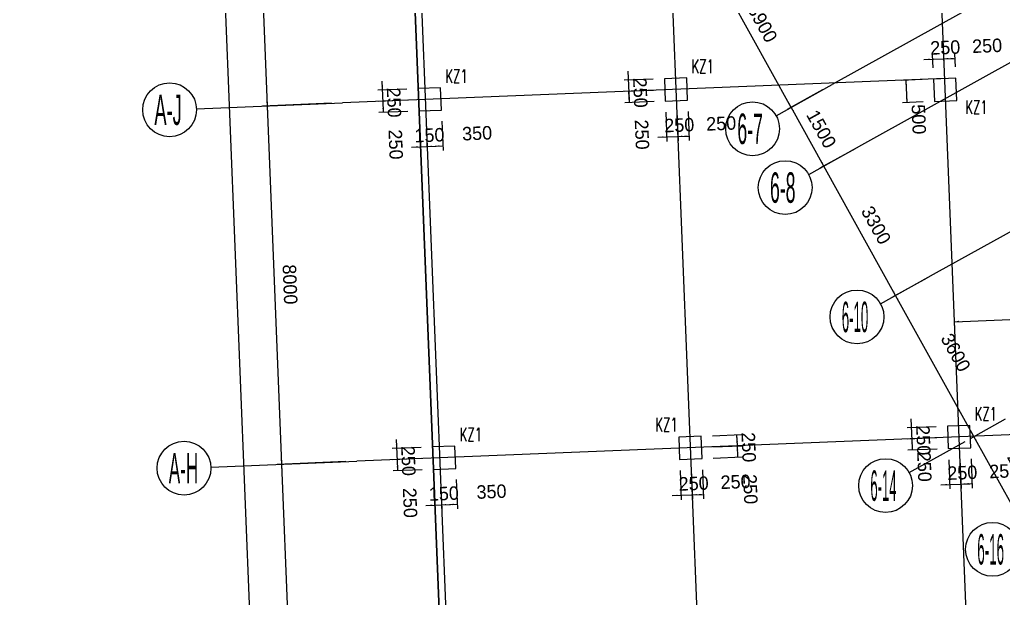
# Model space of a CAD drawing. Extents: x 19107 to 699106, y -67310 to 245688.
# Drawn here: x 471867 to 493817, y 107050 to 119957 of the extents above; entities that cross this region are included whole.
import ezdxf

# ---------------------------------------------------------------- set-up
doc = ezdxf.new("R2010")
doc.units = 0
doc.header["$LTSCALE"] = 100
doc.header["$MEASUREMENT"] = 0
for name, color, linetype in [('DIM', 3, 'Continuous'), ('DOTE', 253, 'Continuous'), ('L-AXIS', 3, 'Continuous'), ('Q-dote', 253, 'Continuous')]:
    doc.layers.add(name, color=color, linetype=linetype)
doc.layers.add('Select Column Frame Position', color=7, linetype='Continuous', lineweight=0)
doc.styles.get("Standard").update_dxf_attribs({"font": 'standard'})
doc.styles.add('汉字', font='汉字')
doc.dimstyles.get("Standard").update_dxf_attribs({"dimtxt": 300, "dimasz": 100, "dimexe": 100, "dimexo": 250, "dimgap": 100, "dimtad": 0, "dimtoh": 1, "dimdec": 0, "dimdsep": 46, "dimcen": 0.09, "dimclrt": 7, "dimadec": 0, "dimazin": 0, "dimtfac": 1, "dimtdec": 4, "dimtofl": 0, "dimtmove": 0, "dimatfit": 3, "dimfxl": 1, "dimtolj": 1, "dimtzin": 0, "dimarcsym": 0})

# ---------------------------------------------------------------- blocks, each defined once
blk = doc.blocks.new('*D2053')
at = {"layer": 'L-AXIS', "color": 0, "linetype": 'ByBlock', "lineweight": -2}
for p, q in [((474241, 232201), (471867, 232105)), ((478441, 70839), (471967, 232109)), ((480715, 70931), (478341, 70835))]:
    blk.add_line(p, q, dxfattribs=at)
for points in [[(471967, 232109), (471988, 232010), (471954, 232009)], [(478441, 70839), (478420, 70939), (478453, 70940)]]:
    blk.add_solid(points, dxfattribs=at)
at = {"layer": 'L-AXIS', "color": 7, "linetype": 'Continuous', "lineweight": -2, "insert": (475554, 151488), "char_height": 300, "width": 1111.67, "attachment_point": 5, "rotation": 272.2988, "style": '汉字'}
blk.add_mtext('161400', dxfattribs=at)
blk = doc.blocks.new('_AXISO')
blk.add_circle((0, 0), 0.5)
blk = doc.blocks.new('*D1536')
at = {"layer": 'L-AXIS', "color": 0, "linetype": 'ByBlock', "lineweight": -2}
for p, q in [((479143, 110099), (477610, 110038)), ((477710, 110042), (478031, 102048)), ((479464, 102106), (477931, 102044))]:
    blk.add_line(p, q, dxfattribs=at)
for points in [[(477710, 110042), (477730, 109942), (477697, 109941)], [(478031, 102048), (478010, 102147), (478043, 102149)]]:
    blk.add_solid(points, dxfattribs=at)
at = {"layer": 'L-AXIS', "color": 7, "linetype": 'Continuous', "lineweight": -2, "insert": (478220, 106059), "char_height": 300, "width": 780, "attachment_point": 5, "rotation": 272.2988, "style": '汉字'}
blk.add_mtext('8000', dxfattribs=at)
blk = doc.blocks.new('*D532')
at = {"layer": 'L-AXIS', "color": 0, "linetype": 'ByBlock', "lineweight": -2}
for p, q in [((487887, 121799), (487102, 121363)), ((489083, 118002), (487190, 121412)), ((489781, 118389), (488996, 117954))]:
    blk.add_line(p, q, dxfattribs=at)
for points in [[(487190, 121412), (487253, 121332), (487224, 121316)], [(489083, 118002), (489020, 118081), (489049, 118098)]]:
    blk.add_solid(points, dxfattribs=at)
at = {"layer": 'L-AXIS', "color": 7, "linetype": 'Continuous', "lineweight": -2, "insert": (488443, 119877), "char_height": 300, "width": 775, "attachment_point": 5, "rotation": 299.0454, "style": '汉字'}
blk.add_mtext('3900', dxfattribs=at)
blk = doc.blocks.new('*D864')
at = {"layer": 'L-AXIS', "color": 0, "linetype": 'ByBlock', "lineweight": -2}
for p, q in [((478507, 125936), (476974, 125875)), ((477074, 125879), (477389, 118035)), ((478822, 118093), (477289, 118031))]:
    blk.add_line(p, q, dxfattribs=at)
for points in [[(477074, 125879), (477095, 125780), (477061, 125778)], [(477389, 118035), (477368, 118134), (477402, 118136)]]:
    blk.add_solid(points, dxfattribs=at)
at = {"layer": 'L-AXIS', "color": 7, "linetype": 'Continuous', "lineweight": -2, "insert": (477581, 121971), "char_height": 300, "width": 780, "attachment_point": 5, "rotation": 272.2988, "style": '汉字'}
blk.add_mtext('7850', dxfattribs=at)
blk = doc.blocks.new('*D3753')
at = {"layer": 'L-AXIS', "color": 0, "linetype": 'ByBlock', "lineweight": -2}
for p, q in [((478822, 118093), (477289, 118031)), ((477389, 118035), (477710, 110042)), ((479143, 110099), (477610, 110038))]:
    blk.add_line(p, q, dxfattribs=at)
for points in [[(477389, 118035), (477410, 117936), (477376, 117935)], [(477710, 110042), (477689, 110141), (477722, 110142)]]:
    blk.add_solid(points, dxfattribs=at)
at = {"layer": 'L-AXIS', "color": 7, "linetype": 'Continuous', "lineweight": -2, "insert": (477899, 114052), "char_height": 300, "width": 780, "attachment_point": 5, "rotation": 272.2988, "style": '汉字'}
blk.add_mtext('8000', dxfattribs=at)
blk = doc.blocks.new('*D129')
at = {"layer": 'L-AXIS', "color": 0, "linetype": 'ByBlock', "lineweight": -2}
for p, q in [((492111, 114193), (491326, 113757)), ((493161, 110659), (491414, 113806)), ((493859, 111046), (493074, 110610))]:
    blk.add_line(p, q, dxfattribs=at)
for points in [[(491414, 113806), (491477, 113726), (491448, 113710)], [(493161, 110659), (493098, 110738), (493127, 110754)]]:
    blk.add_solid(points, dxfattribs=at)
at = {"layer": 'L-AXIS', "color": 7, "linetype": 'Continuous', "lineweight": -2, "insert": (492754, 112532), "char_height": 300, "width": 775, "attachment_point": 5, "rotation": 299.0454, "style": '汉字'}
blk.add_mtext('3600', dxfattribs=at)
blk = doc.blocks.new('*D3097')
at = {"layer": 'L-AXIS', "color": 0, "linetype": 'ByBlock', "lineweight": -2}
for p, q in [((493859, 111046), (493074, 110610)), ((494327, 108560), (493161, 110659)), ((495024, 108948), (494239, 108512))]:
    blk.add_line(p, q, dxfattribs=at)
for points in [[(493161, 110659), (493225, 110579), (493195, 110563)], [(494327, 108560), (494264, 108640), (494293, 108656)]]:
    blk.add_solid(points, dxfattribs=at)
at = {"layer": 'L-AXIS', "color": 7, "linetype": 'Continuous', "lineweight": -2, "insert": (494236, 109883), "char_height": 300, "width": 785, "attachment_point": 5, "rotation": 299.0454, "style": '汉字'}
blk.add_mtext('2400', dxfattribs=at)
blk = doc.blocks.new('*D3434')
at = {"layer": 'L-AXIS', "color": 0, "linetype": 'ByBlock', "lineweight": -2}
for p, q in [((490509, 117078), (489724, 116642)), ((491414, 113806), (489812, 116691)), ((492111, 114193), (491326, 113757))]:
    blk.add_line(p, q, dxfattribs=at)
for points in [[(489812, 116691), (489875, 116611), (489846, 116595)], [(491414, 113806), (491351, 113885), (491380, 113901)]]:
    blk.add_solid(points, dxfattribs=at)
at = {"layer": 'L-AXIS', "color": 7, "linetype": 'Continuous', "lineweight": -2, "insert": (490978, 115373), "char_height": 300, "width": 780, "attachment_point": 5, "rotation": 299.0454, "style": '汉字'}
blk.add_mtext('3300', dxfattribs=at)
blk = doc.blocks.new('*D3768')
at = {"layer": 'L-AXIS', "color": 0, "linetype": 'ByBlock', "lineweight": -2}
for p, q in [((489784, 118391), (488999, 117955)), ((489815, 116693), (489086, 118004)), ((490512, 117080), (489727, 116644))]:
    blk.add_line(p, q, dxfattribs=at)
for points in [[(489086, 118004), (489149, 117925), (489120, 117908)], [(489815, 116693), (489752, 116772), (489781, 116788)]]:
    blk.add_solid(points, dxfattribs=at)
at = {"layer": 'L-AXIS', "color": 7, "linetype": 'Continuous', "lineweight": -2, "insert": (489756, 117518), "char_height": 300, "width": 690, "attachment_point": 5, "rotation": 299.0454, "style": '汉字'}
blk.add_mtext('1500', dxfattribs=at)
blk = doc.blocks.new('*D1747')
at = {"layer": 'L-AXIS', "color": 0, "linetype": 'ByBlock', "lineweight": -2}
for p, q in [((492726, 113221), (496623, 113378)), ((496626, 113295), (496627, 113278)), ((492729, 113139), (492730, 113122))]:
    blk.add_line(p, q, dxfattribs=at)
for points in [[(496623, 113378), (496524, 113357), (496522, 113391)], [(492726, 113221), (492825, 113242), (492827, 113209)]]:
    blk.add_solid(points, dxfattribs=at)
at = {"layer": 'L-AXIS', "color": 7, "linetype": 'Continuous', "lineweight": -2, "insert": (494660, 113649), "char_height": 300, "width": 775, "attachment_point": 5, "rotation": 2.2988, "style": '汉字'}
blk.add_mtext('3900', dxfattribs=at)
blk = doc.blocks.new('*D495')
at = {"layer": 'DIM', "color": 0, "linetype": 'ByBlock', "lineweight": -2}
for p, q in [((492600, 110139), (492626, 109489)), ((492849, 110149), (492875, 109499)), ((492422, 109581), (493071, 109607))]:
    blk.add_line(p, q, dxfattribs=at)
for points in [[(492622, 109589), (492522, 109569), (492521, 109602)], [(492871, 109599), (492971, 109620), (492972, 109587)]]:
    blk.add_solid(points, dxfattribs=at)
at = {"layer": 'DIM', "color": 7, "linetype": 'Continuous', "lineweight": -2, "insert": (492902, 109851), "char_height": 300, "width": 566.67, "attachment_point": 5, "rotation": 2.2988, "style": '汉字'}
blk.add_mtext('250', dxfattribs=at)
blk = doc.blocks.new('*D849')
at = {"layer": 'DIM', "color": 0, "linetype": 'ByBlock', "lineweight": -2}
for p, q in [((492849, 110149), (492875, 109499)), ((493099, 110159), (493125, 109509)), ((492871, 109599), (493121, 109609))]:
    blk.add_line(p, q, dxfattribs=at)
for points in [[(492871, 109599), (492971, 109620), (492972, 109587)], [(493121, 109609), (493022, 109589), (493021, 109622)]]:
    blk.add_solid(points, dxfattribs=at)
at = {"layer": 'DIM', "color": 7, "linetype": 'Continuous', "lineweight": -2, "insert": (493837, 109888), "char_height": 300, "width": 566.67, "attachment_point": 5, "rotation": 2.2988, "style": '汉字'}
blk.add_mtext('250', dxfattribs=at)
blk = doc.blocks.new('*D3813')
at = {"layer": 'DIM', "color": 0, "linetype": 'ByBlock', "lineweight": -2}
for p, q in [((492330, 110628), (491680, 110602)), ((491790, 110357), (491780, 110606)), ((492340, 110379), (491690, 110353))]:
    blk.add_line(p, q, dxfattribs=at)
for points in [[(491780, 110606), (491801, 110507), (491768, 110506)], [(491790, 110357), (491770, 110456), (491803, 110457)]]:
    blk.add_solid(points, dxfattribs=at)
at = {"layer": 'DIM', "color": 7, "linetype": 'Continuous', "lineweight": -2, "insert": (492055, 109984), "char_height": 300, "width": 566.67, "attachment_point": 5, "rotation": 272.2988, "style": '汉字'}
blk.add_mtext('250', dxfattribs=at)
blk = doc.blocks.new('*D4184')
at = {"layer": 'DIM', "color": 0, "linetype": 'ByBlock', "lineweight": -2}
for p, q in [((492320, 110878), (491670, 110852)), ((491788, 110407), (491762, 111056)), ((492330, 110628), (491680, 110602))]:
    blk.add_line(p, q, dxfattribs=at)
for points in [[(491770, 110856), (491750, 110955), (491783, 110957)], [(491780, 110606), (491801, 110507), (491768, 110506)]]:
    blk.add_solid(points, dxfattribs=at)
at = {"layer": 'DIM', "color": 7, "linetype": 'Continuous', "lineweight": -2, "insert": (492032, 110576), "char_height": 300, "width": 566.67, "attachment_point": 5, "rotation": 272.2988, "style": '汉字'}
blk.add_mtext('250', dxfattribs=at)
blk = doc.blocks.new('*D2041')
at = {"layer": 'DIM', "color": 0, "linetype": 'ByBlock', "lineweight": -2}
for p, q in [((480829, 110417), (480180, 110391)), ((480271, 110595), (480297, 109945)), ((480839, 110167), (480190, 110141))]:
    blk.add_line(p, q, dxfattribs=at)
for points in [[(480279, 110395), (480259, 110494), (480292, 110496)], [(480289, 110145), (480310, 110046), (480277, 110045)]]:
    blk.add_solid(points, dxfattribs=at)
at = {"layer": 'DIM', "color": 7, "linetype": 'Continuous', "lineweight": -2, "insert": (480541, 110115), "char_height": 300, "width": 566.67, "attachment_point": 5, "rotation": 272.2988, "style": '汉字'}
blk.add_mtext('250', dxfattribs=at)
blk = doc.blocks.new('*D2400')
at = {"layer": 'DIM', "color": 0, "linetype": 'ByBlock', "lineweight": -2}
for p, q in [((480839, 110167), (480190, 110141)), ((480289, 110145), (480299, 109895)), ((480849, 109917), (480200, 109891))]:
    blk.add_line(p, q, dxfattribs=at)
for points in [[(480289, 110145), (480310, 110046), (480277, 110045)], [(480299, 109895), (480279, 109995), (480312, 109996)]]:
    blk.add_solid(points, dxfattribs=at)
at = {"layer": 'DIM', "color": 7, "linetype": 'Continuous', "lineweight": -2, "insert": (480578, 109180), "char_height": 300, "width": 566.67, "attachment_point": 5, "rotation": 272.2988, "style": '汉字'}
blk.add_mtext('250', dxfattribs=at)
blk = doc.blocks.new('*D5300')
at = {"layer": 'DIM', "color": 0, "linetype": 'ByBlock', "lineweight": -2}
for p, q in [((481109, 109678), (481135, 109028)), ((481259, 109684), (481285, 109034)), ((480931, 109120), (481481, 109142))]:
    blk.add_line(p, q, dxfattribs=at)
for points in [[(481131, 109128), (481032, 109107), (481030, 109141)], [(481281, 109134), (481380, 109155), (481381, 109121)]]:
    blk.add_solid(points, dxfattribs=at)
at = {"layer": 'DIM', "color": 7, "linetype": 'Continuous', "lineweight": -2, "insert": (481332, 109386), "char_height": 300, "width": 476.67, "attachment_point": 5, "rotation": 2.2988, "style": '汉字'}
blk.add_mtext('150', dxfattribs=at)
blk = doc.blocks.new('*D357')
at = {"layer": 'DIM', "color": 0, "linetype": 'ByBlock', "lineweight": -2}
for p, q in [((481259, 109684), (481285, 109034)), ((481608, 109698), (481635, 109048)), ((481281, 109134), (481631, 109148))]:
    blk.add_line(p, q, dxfattribs=at)
for points in [[(481281, 109134), (481380, 109155), (481381, 109121)], [(481631, 109148), (481531, 109127), (481530, 109161)]]:
    blk.add_solid(points, dxfattribs=at)
at = {"layer": 'DIM', "color": 7, "linetype": 'Continuous', "lineweight": -2, "insert": (482396, 109429), "char_height": 300, "width": 566.67, "attachment_point": 5, "rotation": 2.2988, "style": '汉字'}
blk.add_mtext('350', dxfattribs=at)
blk = doc.blocks.new('*D674')
at = {"layer": 'DIM', "color": 0, "linetype": 'ByBlock', "lineweight": -2}
for p, q in [((486604, 109898), (486631, 109249)), ((486854, 109908), (486880, 109259)), ((486427, 109341), (487076, 109367))]:
    blk.add_line(p, q, dxfattribs=at)
for points in [[(486627, 109349), (486527, 109328), (486526, 109361)], [(486876, 109359), (486976, 109379), (486977, 109346)]]:
    blk.add_solid(points, dxfattribs=at)
at = {"layer": 'DIM', "color": 7, "linetype": 'Continuous', "lineweight": -2, "insert": (486907, 109610), "char_height": 300, "width": 566.67, "attachment_point": 5, "rotation": 2.2988, "style": '汉字'}
blk.add_mtext('250', dxfattribs=at)
blk = doc.blocks.new('*D1037')
at = {"layer": 'DIM', "color": 0, "linetype": 'ByBlock', "lineweight": -2}
for p, q in [((486854, 109908), (486880, 109259)), ((487104, 109918), (487130, 109269)), ((486876, 109359), (487126, 109369))]:
    blk.add_line(p, q, dxfattribs=at)
for points in [[(486876, 109359), (486976, 109379), (486977, 109346)], [(487126, 109369), (487027, 109348), (487026, 109381)]]:
    blk.add_solid(points, dxfattribs=at)
at = {"layer": 'DIM', "color": 7, "linetype": 'Continuous', "lineweight": -2, "insert": (487842, 109648), "char_height": 300, "width": 566.67, "attachment_point": 5, "rotation": 2.2988, "style": '汉字'}
blk.add_mtext('250', dxfattribs=at)
blk = doc.blocks.new('*D4000')
at = {"layer": 'DIM', "color": 0, "linetype": 'ByBlock', "lineweight": -2}
for p, q in [((487334, 110428), (487983, 110454)), ((487893, 110200), (487883, 110450)), ((487344, 110178), (487993, 110204))]:
    blk.add_line(p, q, dxfattribs=at)
for points in [[(487883, 110450), (487904, 110351), (487871, 110349)], [(487893, 110200), (487873, 110299), (487906, 110301)]]:
    blk.add_solid(points, dxfattribs=at)
at = {"layer": 'DIM', "color": 7, "linetype": 'Continuous', "lineweight": -2, "insert": (488172, 109484), "char_height": 300, "width": 566.67, "attachment_point": 5, "rotation": 272.2988, "style": '汉字'}
blk.add_mtext('250', dxfattribs=at)
blk = doc.blocks.new('*D4369')
at = {"layer": 'DIM', "color": 0, "linetype": 'ByBlock', "lineweight": -2}
for p, q in [((487324, 110678), (487973, 110704)), ((487883, 110450), (487873, 110700)), ((487334, 110428), (487983, 110454))]:
    blk.add_line(p, q, dxfattribs=at)
for points in [[(487873, 110700), (487894, 110601), (487861, 110599)], [(487883, 110450), (487863, 110549), (487896, 110551)]]:
    blk.add_solid(points, dxfattribs=at)
at = {"layer": 'DIM', "color": 7, "linetype": 'Continuous', "lineweight": -2, "insert": (488135, 110420), "char_height": 300, "width": 566.67, "attachment_point": 5, "rotation": 272.2988, "style": '汉字'}
blk.add_mtext('250', dxfattribs=at)
blk = doc.blocks.new('*D4693')
at = {"layer": 'DIM', "color": 0, "linetype": 'ByBlock', "lineweight": -2}
for p, q in [((479951, 118588), (479977, 117939)), ((480508, 118411), (479859, 118384)), ((480518, 118161), (479869, 118135))]:
    blk.add_line(p, q, dxfattribs=at)
for points in [[(479959, 118389), (479938, 118488), (479971, 118489)], [(479969, 118139), (479989, 118039), (479956, 118038)]]:
    blk.add_solid(points, dxfattribs=at)
at = {"layer": 'DIM', "color": 7, "linetype": 'Continuous', "lineweight": -2, "insert": (480220, 118109), "char_height": 300, "width": 566.67, "attachment_point": 5, "rotation": 272.2988, "style": '汉字'}
blk.add_mtext('250', dxfattribs=at)
blk = doc.blocks.new('*D5055')
at = {"layer": 'DIM', "color": 0, "linetype": 'ByBlock', "lineweight": -2}
for p, q in [((480518, 118161), (479869, 118135)), ((479969, 118139), (479979, 117889)), ((480528, 117911), (479879, 117885))]:
    blk.add_line(p, q, dxfattribs=at)
for points in [[(479969, 118139), (479989, 118039), (479956, 118038)], [(479979, 117889), (479958, 117988), (479991, 117990)]]:
    blk.add_solid(points, dxfattribs=at)
at = {"layer": 'DIM', "color": 7, "linetype": 'Continuous', "lineweight": -2, "insert": (480258, 117173), "char_height": 300, "width": 566.67, "attachment_point": 5, "rotation": 272.2988, "style": '汉字'}
blk.add_mtext('250', dxfattribs=at)
blk = doc.blocks.new('*D2715')
at = {"layer": 'DIM', "color": 0, "linetype": 'ByBlock', "lineweight": -2}
for p, q in [((480788, 117671), (480814, 117022)), ((480938, 117677), (480964, 117028)), ((480610, 117114), (481160, 117136))]:
    blk.add_line(p, q, dxfattribs=at)
for points in [[(480810, 117122), (480711, 117101), (480709, 117134)], [(480960, 117128), (481059, 117148), (481061, 117115)]]:
    blk.add_solid(points, dxfattribs=at)
at = {"layer": 'DIM', "color": 7, "linetype": 'Continuous', "lineweight": -2, "insert": (481011, 117380), "char_height": 300, "width": 476.67, "attachment_point": 5, "rotation": 2.2988, "style": '汉字'}
blk.add_mtext('150', dxfattribs=at)
blk = doc.blocks.new('*D3071')
at = {"layer": 'DIM', "color": 0, "linetype": 'ByBlock', "lineweight": -2}
for p, q in [((480938, 117677), (480964, 117028)), ((481288, 117691), (481314, 117042)), ((480960, 117128), (481310, 117142))]:
    blk.add_line(p, q, dxfattribs=at)
for points in [[(480960, 117128), (481059, 117148), (481061, 117115)], [(481310, 117142), (481210, 117121), (481209, 117154)]]:
    blk.add_solid(points, dxfattribs=at)
at = {"layer": 'DIM', "color": 7, "linetype": 'Continuous', "lineweight": -2, "insert": (482075, 117423), "char_height": 300, "width": 566.67, "attachment_point": 5, "rotation": 2.2988, "style": '汉字'}
blk.add_mtext('350', dxfattribs=at)
blk = doc.blocks.new('*D3390')
at = {"layer": 'DIM', "color": 0, "linetype": 'ByBlock', "lineweight": -2}
for p, q in [((486284, 117892), (486310, 117242)), ((486533, 117902), (486559, 117252)), ((486106, 117334), (486755, 117360))]:
    blk.add_line(p, q, dxfattribs=at)
for points in [[(486306, 117342), (486206, 117322), (486205, 117355)], [(486555, 117352), (486655, 117373), (486656, 117340)]]:
    blk.add_solid(points, dxfattribs=at)
at = {"layer": 'DIM', "color": 7, "linetype": 'Continuous', "lineweight": -2, "insert": (486586, 117604), "char_height": 300, "width": 566.67, "attachment_point": 5, "rotation": 2.2988, "style": '汉字'}
blk.add_mtext('250', dxfattribs=at)
blk = doc.blocks.new('*D3755')
at = {"layer": 'DIM', "color": 0, "linetype": 'ByBlock', "lineweight": -2}
for p, q in [((486533, 117902), (486559, 117252)), ((486783, 117912), (486809, 117262)), ((486555, 117352), (486805, 117362))]:
    blk.add_line(p, q, dxfattribs=at)
for points in [[(486555, 117352), (486655, 117373), (486656, 117340)], [(486805, 117362), (486706, 117342), (486705, 117375)]]:
    blk.add_solid(points, dxfattribs=at)
at = {"layer": 'DIM', "color": 7, "linetype": 'Continuous', "lineweight": -2, "insert": (487521, 117641), "char_height": 300, "width": 566.67, "attachment_point": 5, "rotation": 2.2988, "style": '汉字'}
blk.add_mtext('250', dxfattribs=at)
blk = doc.blocks.new('*D1452')
at = {"layer": 'DIM', "color": 0, "linetype": 'ByBlock', "lineweight": -2}
for p, q in [((486014, 118381), (485364, 118355)), ((485474, 118110), (485464, 118359)), ((486024, 118132), (485374, 118106))]:
    blk.add_line(p, q, dxfattribs=at)
for points in [[(485464, 118359), (485485, 118260), (485452, 118259)], [(485474, 118110), (485454, 118209), (485487, 118210)]]:
    blk.add_solid(points, dxfattribs=at)
at = {"layer": 'DIM', "color": 7, "linetype": 'Continuous', "lineweight": -2, "insert": (485753, 117394), "char_height": 300, "width": 566.67, "attachment_point": 5, "rotation": 272.2988, "style": '汉字'}
blk.add_mtext('250', dxfattribs=at)
blk = doc.blocks.new('*D1481')
at = {"layer": 'DIM', "color": 0, "linetype": 'ByBlock', "lineweight": -2}
for p, q in [((485472, 118159), (485446, 118809)), ((486004, 118631), (485354, 118605)), ((486014, 118381), (485364, 118355))]:
    blk.add_line(p, q, dxfattribs=at)
for points in [[(485454, 118609), (485433, 118708), (485467, 118710)], [(485464, 118359), (485485, 118260), (485452, 118259)]]:
    blk.add_solid(points, dxfattribs=at)
at = {"layer": 'DIM', "color": 7, "linetype": 'Continuous', "lineweight": -2, "insert": (485716, 118329), "char_height": 300, "width": 566.67, "attachment_point": 5, "rotation": 272.2988, "style": '汉字'}
blk.add_mtext('250', dxfattribs=at)
blk = doc.blocks.new('*D5288')
at = {"layer": 'DIM', "color": 0, "linetype": 'ByBlock', "lineweight": -2}
for p, q in [((492009, 118622), (491545, 118603)), ((491645, 118607), (491665, 118108)), ((492029, 118122), (491565, 118104))]:
    blk.add_line(p, q, dxfattribs=at)
for points in [[(491645, 118607), (491665, 118508), (491632, 118507)], [(491665, 118108), (491644, 118207), (491677, 118208)]]:
    blk.add_solid(points, dxfattribs=at)
at = {"layer": 'DIM', "color": 7, "linetype": 'Continuous', "lineweight": -2, "insert": (491930, 117735), "char_height": 300, "width": 566.67, "attachment_point": 5, "rotation": 272.2988, "style": '汉字'}
blk.add_mtext('500', dxfattribs=at)
blk = doc.blocks.new('*D2981')
at = {"layer": 'DIM', "color": 0, "linetype": 'ByBlock', "lineweight": -2}
for p, q in [((492041, 119067), (492691, 119093)), ((492249, 118882), (492237, 119175)), ((492498, 118892), (492487, 119185))]:
    blk.add_line(p, q, dxfattribs=at)
for points in [[(492241, 119075), (492142, 119054), (492140, 119088)], [(492491, 119085), (492590, 119106), (492591, 119072)]]:
    blk.add_solid(points, dxfattribs=at)
at = {"layer": 'DIM', "color": 7, "linetype": 'Continuous', "lineweight": -2, "insert": (492521, 119336), "char_height": 300, "width": 566.67, "attachment_point": 5, "rotation": 2.2988, "style": '汉字'}
blk.add_mtext('250', dxfattribs=at)
blk = doc.blocks.new('*D4351')
at = {"layer": 'DIM', "color": 0, "linetype": 'ByBlock', "lineweight": -2}
for p, q in [((492748, 118902), (492736, 119195)), ((492498, 118892), (492487, 119185)), ((492491, 119085), (492741, 119095))]:
    blk.add_line(p, q, dxfattribs=at)
for points in [[(492491, 119085), (492590, 119106), (492591, 119072)], [(492741, 119095), (492641, 119074), (492640, 119108)]]:
    blk.add_solid(points, dxfattribs=at)
at = {"layer": 'DIM', "color": 7, "linetype": 'Continuous', "lineweight": -2, "insert": (493456, 119374), "char_height": 300, "width": 566.67, "attachment_point": 5, "rotation": 2.2988, "style": '汉字'}
blk.add_mtext('250', dxfattribs=at)
blk = doc.blocks.new('1')
at = {"layer": 'DOTE'}
blk.add_line((458698, 592855), (587451, 458371), dxfattribs=at)
blk = doc.blocks.new('后浇带现场')
at = {"layer": 'Q-dote'}
blk.add_line((659263, 761135), (666731, 575100), dxfattribs=at)
at = {"color": 1, "lineweight": 30, "rotation": 318.5460777723208}
blk.add_blockref('1', (-77006, 620463), dxfattribs=at)

msp = doc.modelspace()

# ---------------------------------------------------------------- linework, layer by layer
at = {"color": 6, "lineweight": 30}
msp.add_lwpolyline([(476181.3, 232428.8), (494258.1, 233154.4), (494258.1, 231537.9), (540808.1, 231537.9), (540808.1, 232387.9), (590208.1, 232387.9), (590208.1, 232187.9), (593108.1, 232187.9), (593108.1, 230737.9), (608058.1, 230737.9), (608058.1, 231687.9), (648158.1, 231687.9), (648158.1, 230737.9), (657058.1, 230737.9), (657158.1, 196187.9), (658248.2, 196187.9), (663075.9, 83077.9), (659946, 47787.8), (654318.1, 48286.9), (653832.2, 42808.4), (496133.5, 56794.9), (482757.4, 68610.1), (476181.3, 232428.8)], dxfattribs=at)
at = {"layer": 'DOTE'}
for p, q in [((495323.3, 48523.1), (487855.3, 234558.3)), ((481860.1, 234317.6), (489328.1, 48282.5)), ((476264.6, 234093), (483732.6, 48057.9)), ((514017.7, 131849.4), (489999.1, 118510.8)), ((490727.4, 117199.4), (500152.6, 122433.7)), ((492508.5, 118642.1), (479071.9, 118102.7)), ((492329.5, 114314.4), (497820.7, 117363.9)), ((496726.2, 110805), (479392.8, 110109.2))]:
    msp.add_line(p, q, dxfattribs=at)
at = {"layer": 'L-AXIS'}
for p, q in [((488746.3, 117815), (489999.1, 118510.8)), ((475812.7, 117971.9), (479071.9, 118102.7)), ((489474.6, 116503.7), (490727.4, 117199.4)), ((491076.7, 113618.7), (492329.5, 114314.4)), ((491715.2, 109855.4), (492967.9, 110551.1)), ((476133.6, 109978.3), (479392.8, 110109.2))]:
    msp.add_line(p, q, dxfattribs=at)
at = {"layer": 'Select Column Frame Position', "color": 7, "linetype": 'Continuous', "lineweight": -3}
for points in [[(486273.5, 118141.6), (486773.1, 118161.7), (486753.1, 118661.3), (486253.5, 118641.2), (486273.5, 118141.6)], [(492278.7, 118132.5), (492778.3, 118152.5), (492758.3, 118652.1), (492258.7, 118632.1), (492278.7, 118132.5)], [(480778, 117921), (481277.6, 117941.1), (481257.5, 118440.7), (480757.9, 118420.6), (480778, 117921)], [(492589.6, 110388.7), (493089.2, 110408.8), (493069.1, 110908.4), (492569.5, 110888.3), (492589.6, 110388.7)], [(486594.4, 110148), (487094, 110168.1), (487074, 110667.7), (486574.4, 110647.6), (486594.4, 110148)], [(481098.9, 109927.4), (481598.5, 109947.5), (481578.4, 110447.1), (481078.8, 110427), (481098.9, 109927.4)]]:
    msp.add_lwpolyline(points, dxfattribs=at)

# ---------------------------------------------------------------- block references
at = {"color": 3, "lineweight": 30}
msp.add_blockref('后浇带现场', (-182998.7, -527042.1), dxfattribs=at)
at = {"layer": 'L-AXIS'}
ref = msp.add_blockref('_AXISO', (475213.2, 117947.8), dxfattribs=dict(at, xscale=1199.999999999997, yscale=1200, rotation=359.999645787379))
ref.add_attrib('A', 'A-J', (474873.8, 117608.4), dxfattribs={"height": 678.82, "style": '汉字', "width": 0.448276})
ref = msp.add_blockref('_AXISO', (488221.8, 117523.7), dxfattribs=dict(at, xscale=1199.999999999997, yscale=1200, rotation=359.999645787379))
ref.add_attrib('A', '6-7', (487882.4, 117184.3), dxfattribs={"height": 678.82, "style": '汉字', "width": 0.433333})
ref = msp.add_blockref('_AXISO', (488950, 116212.4), dxfattribs=dict(at, xscale=1199.999999999997, yscale=1200, rotation=359.999645787379))
ref.add_attrib('A', '6-8', (488610.6, 115873), dxfattribs={"height": 678.82, "style": '汉字', "width": 0.433333})
ref = msp.add_blockref('_AXISO', (490552.2, 113327.4), dxfattribs=dict(at, xscale=1199.999999999997, yscale=1200, rotation=359.999645787379))
ref.add_attrib('A', '6-10', (490212.8, 112988), dxfattribs={"height": 678.82, "style": '汉字', "width": 0.325})
ref = msp.add_blockref('_AXISO', (475534.1, 109954.3), dxfattribs=dict(at, xscale=1199.999999999997, yscale=1200, rotation=359.999645787379))
ref.add_attrib('A', 'A-H', (475194.7, 109614.8), dxfattribs={"height": 678.82, "style": '汉字', "width": 0.419355})
ref = msp.add_blockref('_AXISO', (491190.6, 109564.1), dxfattribs=dict(at, xscale=1199.999999999997, yscale=1200, rotation=359.999645787379))
ref.add_attrib('A', '6-14', (490851.2, 109224.6), dxfattribs={"height": 678.82, "style": '汉字', "width": 0.320988})
ref = msp.add_blockref('_AXISO', (493575.8, 108143.4), dxfattribs=dict(at, xscale=1199.999999999997, yscale=1200, rotation=359.999645787379))
ref.add_attrib('A', '6-16', (493236.4, 107804), dxfattribs={"height": 678.82, "style": '汉字', "width": 0.329114})

# ---------------------------------------------------------------- texts
at = {"color": 200, "linetype": 'Continuous', "lineweight": -3, "width": 0.7}
for p in [(486859.2, 118767.3), (481363.6, 118546.7), (492966.6, 117853.8), (493175.2, 111014.4), (486050, 110773.8), (481684.5, 110553.2)]:
    msp.add_text('KZ1', height=300, dxfattribs=at).set_placement(p)

# ---------------------------------------------------------------- dimensions: what is measured, and where the dimension line sits
at = {"layer": 'DIM', "color": 200}
for p1, p2, distance, picture, middle in [((492258.7, 118632.1), (492508.5, 118642.1), 443.3, '*D2981', (492013, 119316)), ((486263.5, 118391.4), (486253.5, 118641.2), 800, '*D1481', (485695.2, 118837)), ((480757.9, 118420.6), (480767.9, 118170.8), -800, '*D4693', (480199.6, 118616.4)), ((492258.7, 118632.1), (492278.7, 118132.5), -614.5, '*D5288', (491904.5, 118367.7)), ((486273.5, 118141.6), (486263.5, 118391.4), 800, '*D1452', (485732.7, 117901.6)), ((480767.9, 118170.8), (480778, 117921), -800, '*D5055', (480237.2, 117681)), ((486273.5, 118141.6), (486523.3, 118151.6), -800, '*D3390', (486077.7, 117583.3)), ((486523.3, 118151.6), (486773.1, 118161.7), -800, '*D3755', (487013.1, 117620.9)), ((480778, 117921), (480927.8, 117927), -800, '*D2715', (480598.3, 117363.3)), ((480927.8, 117927), (481277.6, 117941.1), -800, '*D3071', (481517.5, 117400.2)), ((492579.6, 110638.5), (492569.5, 110888.3), 800, '*D4184', (492011.2, 111084.1)), ((487084, 110417.9), (487074, 110667.7), -800, '*D4369', (488114.4, 110927.7)), ((492589.6, 110388.7), (492579.6, 110638.5), 800, '*D3813', (492035, 110491.5)), ((481078.8, 110427), (481088.8, 110177.2), -800, '*D2041', (480520.5, 110622.9)), ((487094, 110168.1), (487084, 110417.9), -800, '*D4000', (488151.9, 109992.3)), ((492589.6, 110388.7), (492839.4, 110398.7), -800, '*D495', (492393.8, 109830.4)), ((492839.4, 110398.7), (493089.2, 110408.8), -800, '*D849', (493329.2, 109868)), ((481088.8, 110177.2), (481098.9, 109927.4), -800, '*D2400', (480558, 109687.5)), ((486594.4, 110148), (486844.2, 110158.1), -800, '*D674', (486398.6, 109589.7)), ((486844.2, 110158.1), (487094, 110168.1), -800, '*D1037', (487334, 109627.3)), ((481098.9, 109927.4), (481248.7, 109933.5), -800, '*D5300', (480919.2, 109369.8)), ((481248.7, 109933.5), (481598.5, 109947.5), -800, '*D357', (481838.4, 109406.7))]:
    dim = msp.add_aligned_dim(p1=p1, p2=p2, distance=distance, dimstyle='Standard', dxfattribs=at)
    dim.commit()
    dim.dimension.update_dxf_attribs({"geometry": picture, "text_midpoint": middle})
dim = msp.add_linear_dim(base=(492740.5, 119095), p1=(492508.5, 118642.1), p2=(492758.3, 118652.1), angle=182.29877, dimstyle='Standard', dxfattribs=at)
dim.commit()
dim.dimension.update_dxf_attribs({"geometry": '*D4351', "text_midpoint": (492948.4, 119353.6)})
at = {"layer": 'L-AXIS'}
for base, p1, p2, angle, picture, middle in [((471967, 232109.5), (480965.1, 70940.7), (474491.3, 232210.8), 92.29877, '*D2053', (475553.6, 151488.5)), ((477389, 118035.2), (478757, 125946.4), (479071.9, 118102.7), 92.29877, '*D864', (477581.2, 121971)), ((487189.8, 121411.7), (489999.1, 118510.8), (488105.7, 121920.3), 119.04537, '*D532', (488442.5, 119876.8)), ((489086.4, 118003.9), (490730.5, 117201.1), (490002.2, 118512.5), 119.04537, '*D3768', (489756.5, 117518.1)), ((477709.8, 110041.6), (479071.9, 118102.7), (479392.8, 110109.2), 92.29877, '*D3753', (477899.1, 114052.4)), ((489811.5, 116690.8), (492329.5, 114314.4), (490727.4, 117199.4), 119.04537, '*D3434', (490978, 115373.4)), ((491413.7, 113805.8), (494077.3, 111167.2), (492329.5, 114314.4), 119.04537, '*D129', (492753.8, 112531.5)), ((493161.5, 110658.6), (495242.5, 109069), (494077.3, 111167.2), 119.04537, '*D3097', (494236.3, 109882.8)), ((478030.7, 102048), (479392.8, 110109.2), (479713.7, 102115.6), 92.29877, '*D1536', (478220, 106058.9))]:
    dim = msp.add_linear_dim(base=base, p1=p1, p2=p2, angle=angle, dimstyle='Standard', dxfattribs=at)
    dim.commit()
    dim.dimension.update_dxf_attribs({"geometry": picture, "text_midpoint": middle})
dim = msp.add_aligned_dim(p1=(492719.4, 113388.5), p2=(496616.2, 113544.9), distance=-167.1, dimstyle='Standard', dxfattribs=at)
dim.commit()
dim.dimension.update_dxf_attribs({"geometry": '*D1747', "text_midpoint": (494660.5, 113649.4)})

doc.saveas('drawing.dxf')
